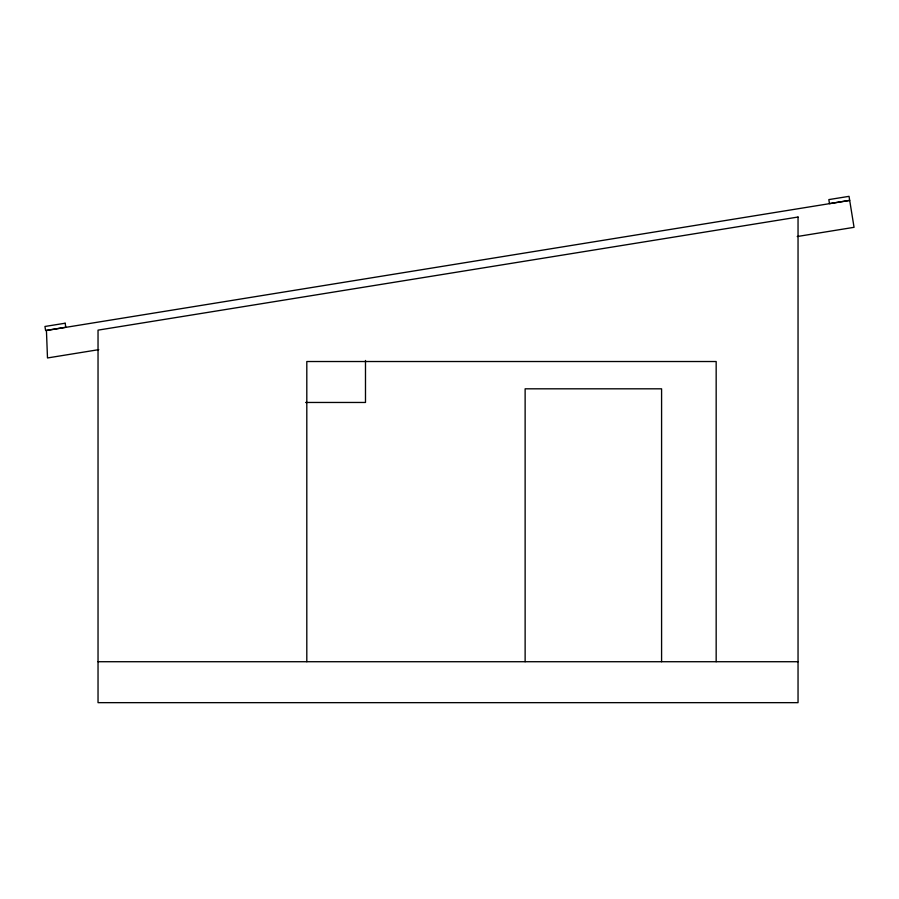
<?xml version="1.0" encoding="UTF-8"?>
<svg xmlns="http://www.w3.org/2000/svg" width="899" height="899" viewBox="0 0 899 899"><rect width="100%" height="100%" fill="white"/><g stroke="black" fill="none" stroke-linecap="round" stroke-linejoin="round"><path stroke-width="1.35" d="M98.766 349.655L47.49 357.959L46.433 330.484L849.69 200.387L849.038 196.342L828.833 199.6L829.485 203.646L849.69 200.387L854.05 227.323L797.233 236.527M305.615 402.46L365.488 402.46L365.488 360.477M98.036 661.72L798.042 661.72M716.166 661.72L716.166 361.522L306.806 361.522L306.806 661.72M661.585 661.72L661.585 388.817L525.128 388.817L525.128 661.72M65.155 323.224L44.95 326.472L45.602 330.517L65.807 327.258L65.155 323.224M798.042 217.03L98.036 330.135L98.036 702.658L798.042 702.658L798.042 217.03"/></g></svg>
